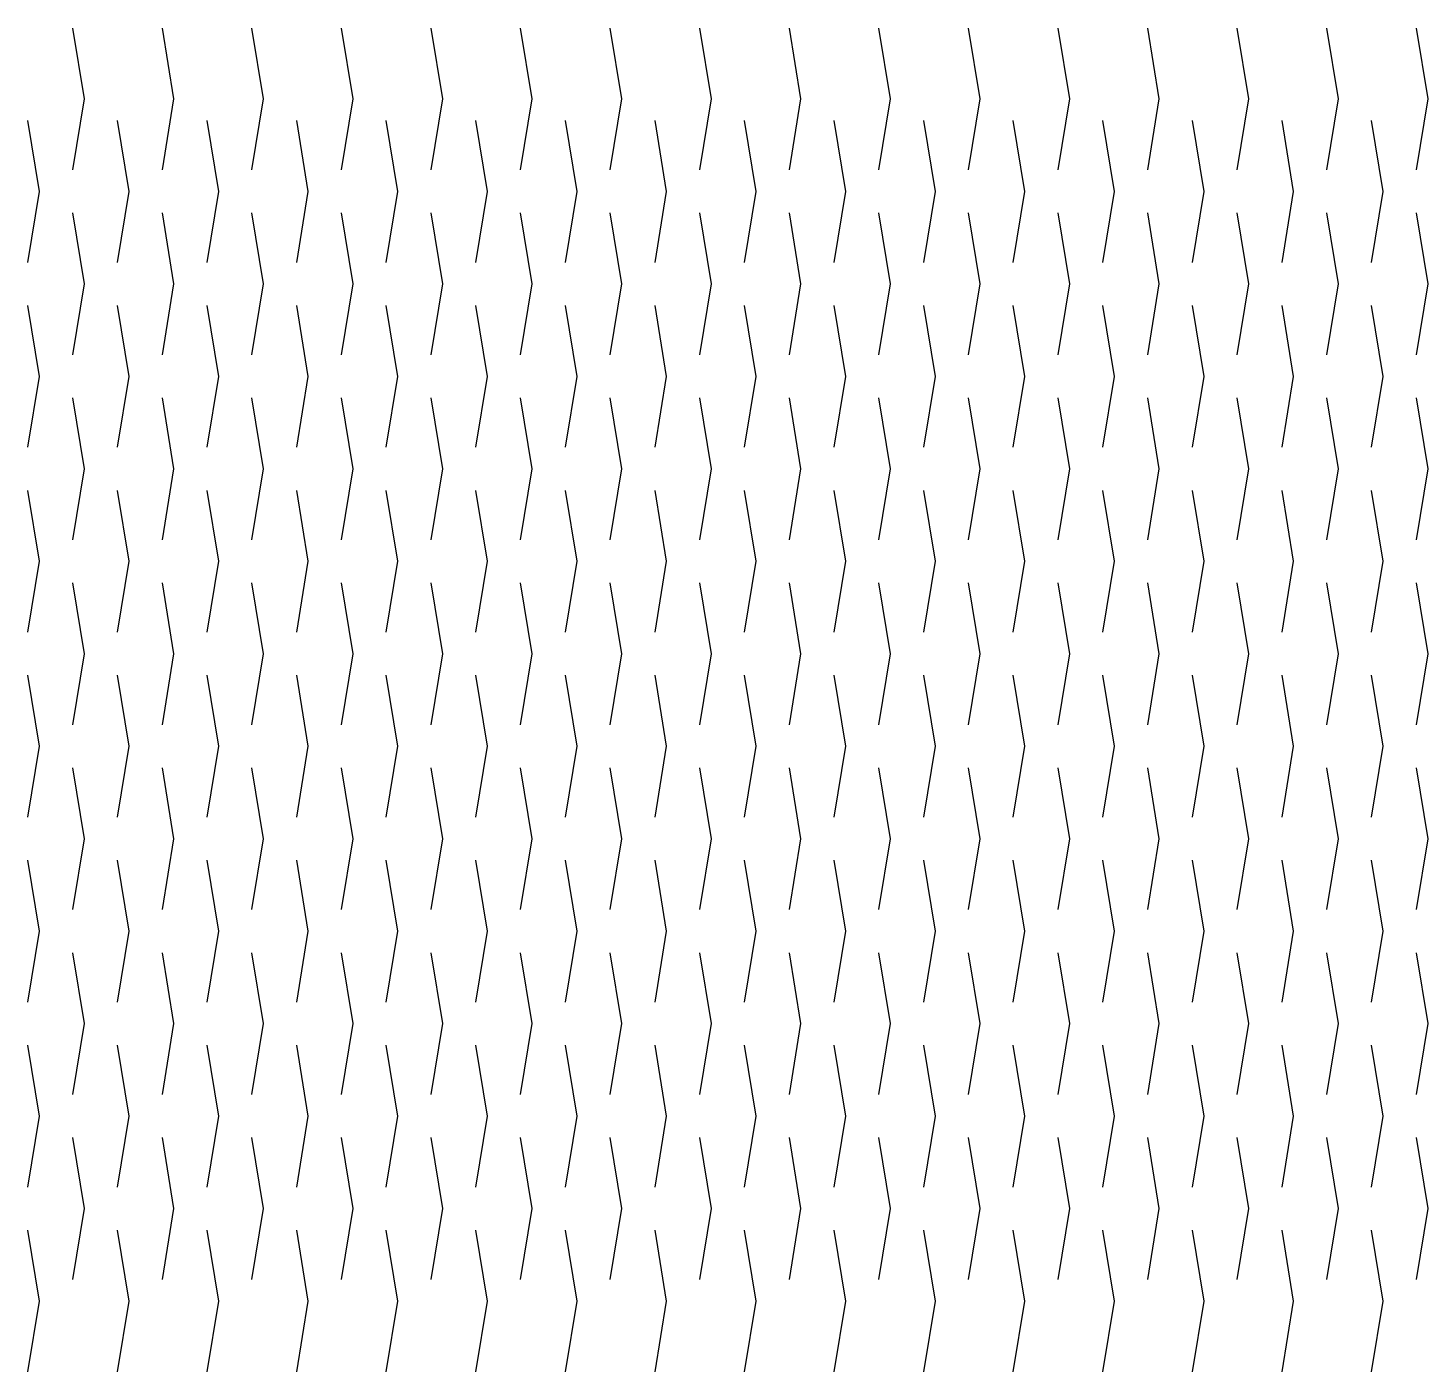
# Model space of a CAD drawing. Header units: millimetres. Extents: x 1.6 to 99.2, y 3 to 96.8.
import ezdxf

# ---------------------------------------------------------------- set-up
doc = ezdxf.new("R2010")
doc.units = ezdxf.units.MM
doc.layers.add('CUT', color=1, linetype='Continuous')

msp = doc.modelspace()

# ---------------------------------------------------------------- linework, layer by layer
at = {"layer": 'CUT'}
for points in [[(4.6875, 86.85), (5.4975, 91.8), (4.6875, 96.75)], [(10.9375, 86.85), (11.7475, 91.8), (10.9375, 96.75)], [(17.1875, 86.85), (17.9975, 91.8), (17.1875, 96.75)], [(23.4375, 86.85), (24.2475, 91.8), (23.4375, 96.75)], [(29.6875, 86.85), (30.4975, 91.8), (29.6875, 96.75)], [(35.9375, 86.85), (36.7475, 91.8), (35.9375, 96.75)], [(42.1875, 86.85), (42.9975, 91.8), (42.1875, 96.75)], [(48.4375, 86.85), (49.2475, 91.8), (48.4375, 96.75)], [(54.6875, 86.85), (55.4975, 91.8), (54.6875, 96.75)], [(60.9375, 86.85), (61.7475, 91.8), (60.9375, 96.75)], [(67.1875, 86.85), (67.9975, 91.8), (67.1875, 96.75)], [(73.4375, 86.85), (74.2475, 91.8), (73.4375, 96.75)], [(79.6875, 86.85), (80.4975, 91.8), (79.6875, 96.75)], [(85.9375, 86.85), (86.7475, 91.8), (85.9375, 96.75)], [(92.1875, 86.85), (92.9975, 91.8), (92.1875, 96.75)], [(98.4375, 86.85), (99.2475, 91.8), (98.4375, 96.75)], [(1.5625, 80.4), (2.3725, 85.35), (1.5625, 90.3)], [(7.8125, 80.4), (8.6225, 85.35), (7.8125, 90.3)], [(14.0625, 80.4), (14.8725, 85.35), (14.0625, 90.3)], [(20.3125, 80.4), (21.1225, 85.35), (20.3125, 90.3)], [(26.5625, 80.4), (27.3725, 85.35), (26.5625, 90.3)], [(32.8125, 80.4), (33.6225, 85.35), (32.8125, 90.3)], [(39.0625, 80.4), (39.8725, 85.35), (39.0625, 90.3)], [(45.3125, 80.4), (46.1225, 85.35), (45.3125, 90.3)], [(51.5625, 80.4), (52.3725, 85.35), (51.5625, 90.3)], [(57.8125, 80.4), (58.6225, 85.35), (57.8125, 90.3)], [(64.0625, 80.4), (64.8725, 85.35), (64.0625, 90.3)], [(70.3125, 80.4), (71.1225, 85.35), (70.3125, 90.3)], [(76.5625, 80.4), (77.3725, 85.35), (76.5625, 90.3)], [(82.8125, 80.4), (83.6225, 85.35), (82.8125, 90.3)], [(89.0625, 80.4), (89.8725, 85.35), (89.0625, 90.3)], [(95.3125, 80.4), (96.1225, 85.35), (95.3125, 90.3)], [(4.6875, 73.95), (5.4975, 78.9), (4.6875, 83.85)], [(10.9375, 73.95), (11.7475, 78.9), (10.9375, 83.85)], [(17.1875, 73.95), (17.9975, 78.9), (17.1875, 83.85)], [(23.4375, 73.95), (24.2475, 78.9), (23.4375, 83.85)], [(29.6875, 73.95), (30.4975, 78.9), (29.6875, 83.85)], [(35.9375, 73.95), (36.7475, 78.9), (35.9375, 83.85)], [(42.1875, 73.95), (42.9975, 78.9), (42.1875, 83.85)], [(48.4375, 73.95), (49.2475, 78.9), (48.4375, 83.85)], [(54.6875, 73.95), (55.4975, 78.9), (54.6875, 83.85)], [(60.9375, 73.95), (61.7475, 78.9), (60.9375, 83.85)], [(67.1875, 73.95), (67.9975, 78.9), (67.1875, 83.85)], [(73.4375, 73.95), (74.2475, 78.9), (73.4375, 83.85)], [(79.6875, 73.95), (80.4975, 78.9), (79.6875, 83.85)], [(85.9375, 73.95), (86.7475, 78.9), (85.9375, 83.85)], [(92.1875, 73.95), (92.9975, 78.9), (92.1875, 83.85)], [(98.4375, 73.95), (99.2475, 78.9), (98.4375, 83.85)], [(1.5625, 67.5), (2.3725, 72.45), (1.5625, 77.4)], [(7.8125, 67.5), (8.6225, 72.45), (7.8125, 77.4)], [(14.0625, 67.5), (14.8725, 72.45), (14.0625, 77.4)], [(20.3125, 67.5), (21.1225, 72.45), (20.3125, 77.4)], [(26.5625, 67.5), (27.3725, 72.45), (26.5625, 77.4)], [(32.8125, 67.5), (33.6225, 72.45), (32.8125, 77.4)], [(39.0625, 67.5), (39.8725, 72.45), (39.0625, 77.4)], [(45.3125, 67.5), (46.1225, 72.45), (45.3125, 77.4)], [(51.5625, 67.5), (52.3725, 72.45), (51.5625, 77.4)], [(57.8125, 67.5), (58.6225, 72.45), (57.8125, 77.4)], [(64.0625, 67.5), (64.8725, 72.45), (64.0625, 77.4)], [(70.3125, 67.5), (71.1225, 72.45), (70.3125, 77.4)], [(76.5625, 67.5), (77.3725, 72.45), (76.5625, 77.4)], [(82.8125, 67.5), (83.6225, 72.45), (82.8125, 77.4)], [(89.0625, 67.5), (89.8725, 72.45), (89.0625, 77.4)], [(95.3125, 67.5), (96.1225, 72.45), (95.3125, 77.4)], [(4.6875, 61.05), (5.4975, 66), (4.6875, 70.95)], [(10.9375, 61.05), (11.7475, 66), (10.9375, 70.95)], [(17.1875, 61.05), (17.9975, 66), (17.1875, 70.95)], [(23.4375, 61.05), (24.2475, 66), (23.4375, 70.95)], [(29.6875, 61.05), (30.4975, 66), (29.6875, 70.95)], [(35.9375, 61.05), (36.7475, 66), (35.9375, 70.95)], [(42.1875, 61.05), (42.9975, 66), (42.1875, 70.95)], [(48.4375, 61.05), (49.2475, 66), (48.4375, 70.95)], [(54.6875, 61.05), (55.4975, 66), (54.6875, 70.95)], [(60.9375, 61.05), (61.7475, 66), (60.9375, 70.95)], [(67.1875, 61.05), (67.9975, 66), (67.1875, 70.95)], [(73.4375, 61.05), (74.2475, 66), (73.4375, 70.95)], [(79.6875, 61.05), (80.4975, 66), (79.6875, 70.95)], [(85.9375, 61.05), (86.7475, 66), (85.9375, 70.95)], [(92.1875, 61.05), (92.9975, 66), (92.1875, 70.95)], [(98.4375, 61.05), (99.2475, 66), (98.4375, 70.95)], [(1.5625, 54.6), (2.3725, 59.55), (1.5625, 64.5)], [(7.8125, 54.6), (8.6225, 59.55), (7.8125, 64.5)], [(14.0625, 54.6), (14.8725, 59.55), (14.0625, 64.5)], [(20.3125, 54.6), (21.1225, 59.55), (20.3125, 64.5)], [(26.5625, 54.6), (27.3725, 59.55), (26.5625, 64.5)], [(32.8125, 54.6), (33.6225, 59.55), (32.8125, 64.5)], [(39.0625, 54.6), (39.8725, 59.55), (39.0625, 64.5)], [(45.3125, 54.6), (46.1225, 59.55), (45.3125, 64.5)], [(51.5625, 54.6), (52.3725, 59.55), (51.5625, 64.5)], [(57.8125, 54.6), (58.6225, 59.55), (57.8125, 64.5)], [(64.0625, 54.6), (64.8725, 59.55), (64.0625, 64.5)], [(70.3125, 54.6), (71.1225, 59.55), (70.3125, 64.5)], [(76.5625, 54.6), (77.3725, 59.55), (76.5625, 64.5)], [(82.8125, 54.6), (83.6225, 59.55), (82.8125, 64.5)], [(89.0625, 54.6), (89.8725, 59.55), (89.0625, 64.5)], [(95.3125, 54.6), (96.1225, 59.55), (95.3125, 64.5)], [(4.6875, 48.15), (5.4975, 53.1), (4.6875, 58.05)], [(10.9375, 48.15), (11.7475, 53.1), (10.9375, 58.05)], [(17.1875, 48.15), (17.9975, 53.1), (17.1875, 58.05)], [(23.4375, 48.15), (24.2475, 53.1), (23.4375, 58.05)], [(29.6875, 48.15), (30.4975, 53.1), (29.6875, 58.05)], [(35.9375, 48.15), (36.7475, 53.1), (35.9375, 58.05)], [(42.1875, 48.15), (42.9975, 53.1), (42.1875, 58.05)], [(48.4375, 48.15), (49.2475, 53.1), (48.4375, 58.05)], [(54.6875, 48.15), (55.4975, 53.1), (54.6875, 58.05)], [(60.9375, 48.15), (61.7475, 53.1), (60.9375, 58.05)], [(67.1875, 48.15), (67.9975, 53.1), (67.1875, 58.05)], [(73.4375, 48.15), (74.2475, 53.1), (73.4375, 58.05)], [(79.6875, 48.15), (80.4975, 53.1), (79.6875, 58.05)], [(85.9375, 48.15), (86.7475, 53.1), (85.9375, 58.05)], [(92.1875, 48.15), (92.9975, 53.1), (92.1875, 58.05)], [(98.4375, 48.15), (99.2475, 53.1), (98.4375, 58.05)], [(1.5625, 41.7), (2.3725, 46.65), (1.5625, 51.6)], [(7.8125, 41.7), (8.6225, 46.65), (7.8125, 51.6)], [(14.0625, 41.7), (14.8725, 46.65), (14.0625, 51.6)], [(20.3125, 41.7), (21.1225, 46.65), (20.3125, 51.6)], [(26.5625, 41.7), (27.3725, 46.65), (26.5625, 51.6)], [(32.8125, 41.7), (33.6225, 46.65), (32.8125, 51.6)], [(39.0625, 41.7), (39.8725, 46.65), (39.0625, 51.6)], [(45.3125, 41.7), (46.1225, 46.65), (45.3125, 51.6)], [(51.5625, 41.7), (52.3725, 46.65), (51.5625, 51.6)], [(57.8125, 41.7), (58.6225, 46.65), (57.8125, 51.6)], [(64.0625, 41.7), (64.8725, 46.65), (64.0625, 51.6)], [(70.3125, 41.7), (71.1225, 46.65), (70.3125, 51.6)], [(76.5625, 41.7), (77.3725, 46.65), (76.5625, 51.6)], [(82.8125, 41.7), (83.6225, 46.65), (82.8125, 51.6)], [(89.0625, 41.7), (89.8725, 46.65), (89.0625, 51.6)], [(95.3125, 41.7), (96.1225, 46.65), (95.3125, 51.6)], [(4.6875, 35.25), (5.4975, 40.2), (4.6875, 45.15)], [(10.9375, 35.25), (11.7475, 40.2), (10.9375, 45.15)], [(17.1875, 35.25), (17.9975, 40.2), (17.1875, 45.15)], [(23.4375, 35.25), (24.2475, 40.2), (23.4375, 45.15)], [(29.6875, 35.25), (30.4975, 40.2), (29.6875, 45.15)], [(35.9375, 35.25), (36.7475, 40.2), (35.9375, 45.15)], [(42.1875, 35.25), (42.9975, 40.2), (42.1875, 45.15)], [(48.4375, 35.25), (49.2475, 40.2), (48.4375, 45.15)], [(54.6875, 35.25), (55.4975, 40.2), (54.6875, 45.15)], [(60.9375, 35.25), (61.7475, 40.2), (60.9375, 45.15)], [(67.1875, 35.25), (67.9975, 40.2), (67.1875, 45.15)], [(73.4375, 35.25), (74.2475, 40.2), (73.4375, 45.15)], [(79.6875, 35.25), (80.4975, 40.2), (79.6875, 45.15)], [(85.9375, 35.25), (86.7475, 40.2), (85.9375, 45.15)], [(92.1875, 35.25), (92.9975, 40.2), (92.1875, 45.15)], [(98.4375, 35.25), (99.2475, 40.2), (98.4375, 45.15)], [(1.5625, 28.8), (2.3725, 33.75), (1.5625, 38.7)], [(7.8125, 28.8), (8.6225, 33.75), (7.8125, 38.7)], [(14.0625, 28.8), (14.8725, 33.75), (14.0625, 38.7)], [(20.3125, 28.8), (21.1225, 33.75), (20.3125, 38.7)], [(26.5625, 28.8), (27.3725, 33.75), (26.5625, 38.7)], [(32.8125, 28.8), (33.6225, 33.75), (32.8125, 38.7)], [(39.0625, 28.8), (39.8725, 33.75), (39.0625, 38.7)], [(45.3125, 28.8), (46.1225, 33.75), (45.3125, 38.7)], [(51.5625, 28.8), (52.3725, 33.75), (51.5625, 38.7)], [(57.8125, 28.8), (58.6225, 33.75), (57.8125, 38.7)], [(64.0625, 28.8), (64.8725, 33.75), (64.0625, 38.7)], [(70.3125, 28.8), (71.1225, 33.75), (70.3125, 38.7)], [(76.5625, 28.8), (77.3725, 33.75), (76.5625, 38.7)], [(82.8125, 28.8), (83.6225, 33.75), (82.8125, 38.7)], [(89.0625, 28.8), (89.8725, 33.75), (89.0625, 38.7)], [(95.3125, 28.8), (96.1225, 33.75), (95.3125, 38.7)], [(4.6875, 22.35), (5.4975, 27.3), (4.6875, 32.25)], [(10.9375, 22.35), (11.7475, 27.3), (10.9375, 32.25)], [(17.1875, 22.35), (17.9975, 27.3), (17.1875, 32.25)], [(23.4375, 22.35), (24.2475, 27.3), (23.4375, 32.25)], [(29.6875, 22.35), (30.4975, 27.3), (29.6875, 32.25)], [(35.9375, 22.35), (36.7475, 27.3), (35.9375, 32.25)], [(42.1875, 22.35), (42.9975, 27.3), (42.1875, 32.25)], [(48.4375, 22.35), (49.2475, 27.3), (48.4375, 32.25)], [(54.6875, 22.35), (55.4975, 27.3), (54.6875, 32.25)], [(60.9375, 22.35), (61.7475, 27.3), (60.9375, 32.25)], [(67.1875, 22.35), (67.9975, 27.3), (67.1875, 32.25)], [(73.4375, 22.35), (74.2475, 27.3), (73.4375, 32.25)], [(79.6875, 22.35), (80.4975, 27.3), (79.6875, 32.25)], [(85.9375, 22.35), (86.7475, 27.3), (85.9375, 32.25)], [(92.1875, 22.35), (92.9975, 27.3), (92.1875, 32.25)], [(98.4375, 22.35), (99.2475, 27.3), (98.4375, 32.25)], [(1.5625, 15.9), (2.3725, 20.85), (1.5625, 25.8)], [(7.8125, 15.9), (8.6225, 20.85), (7.8125, 25.8)], [(14.0625, 15.9), (14.8725, 20.85), (14.0625, 25.8)], [(20.3125, 15.9), (21.1225, 20.85), (20.3125, 25.8)], [(26.5625, 15.9), (27.3725, 20.85), (26.5625, 25.8)], [(32.8125, 15.9), (33.6225, 20.85), (32.8125, 25.8)], [(39.0625, 15.9), (39.8725, 20.85), (39.0625, 25.8)], [(45.3125, 15.9), (46.1225, 20.85), (45.3125, 25.8)], [(51.5625, 15.9), (52.3725, 20.85), (51.5625, 25.8)], [(57.8125, 15.9), (58.6225, 20.85), (57.8125, 25.8)], [(64.0625, 15.9), (64.8725, 20.85), (64.0625, 25.8)], [(70.3125, 15.9), (71.1225, 20.85), (70.3125, 25.8)], [(76.5625, 15.9), (77.3725, 20.85), (76.5625, 25.8)], [(82.8125, 15.9), (83.6225, 20.85), (82.8125, 25.8)], [(89.0625, 15.9), (89.8725, 20.85), (89.0625, 25.8)], [(95.3125, 15.9), (96.1225, 20.85), (95.3125, 25.8)], [(4.6875, 9.45), (5.4975, 14.4), (4.6875, 19.35)], [(10.9375, 9.45), (11.7475, 14.4), (10.9375, 19.35)], [(17.1875, 9.45), (17.9975, 14.4), (17.1875, 19.35)], [(23.4375, 9.45), (24.2475, 14.4), (23.4375, 19.35)], [(29.6875, 9.45), (30.4975, 14.4), (29.6875, 19.35)], [(35.9375, 9.45), (36.7475, 14.4), (35.9375, 19.35)], [(42.1875, 9.45), (42.9975, 14.4), (42.1875, 19.35)], [(48.4375, 9.45), (49.2475, 14.4), (48.4375, 19.35)], [(54.6875, 9.45), (55.4975, 14.4), (54.6875, 19.35)], [(60.9375, 9.45), (61.7475, 14.4), (60.9375, 19.35)], [(67.1875, 9.45), (67.9975, 14.4), (67.1875, 19.35)], [(73.4375, 9.45), (74.2475, 14.4), (73.4375, 19.35)], [(79.6875, 9.45), (80.4975, 14.4), (79.6875, 19.35)], [(85.9375, 9.45), (86.7475, 14.4), (85.9375, 19.35)], [(92.1875, 9.45), (92.9975, 14.4), (92.1875, 19.35)], [(98.4375, 9.45), (99.2475, 14.4), (98.4375, 19.35)], [(1.5625, 3), (2.3725, 7.95), (1.5625, 12.9)], [(7.8125, 3), (8.6225, 7.95), (7.8125, 12.9)], [(14.0625, 3), (14.8725, 7.95), (14.0625, 12.9)], [(20.3125, 3), (21.1225, 7.95), (20.3125, 12.9)], [(26.5625, 3), (27.3725, 7.95), (26.5625, 12.9)], [(32.8125, 3), (33.6225, 7.95), (32.8125, 12.9)], [(39.0625, 3), (39.8725, 7.95), (39.0625, 12.9)], [(45.3125, 3), (46.1225, 7.95), (45.3125, 12.9)], [(51.5625, 3), (52.3725, 7.95), (51.5625, 12.9)], [(57.8125, 3), (58.6225, 7.95), (57.8125, 12.9)], [(64.0625, 3), (64.8725, 7.95), (64.0625, 12.9)], [(70.3125, 3), (71.1225, 7.95), (70.3125, 12.9)], [(76.5625, 3), (77.3725, 7.95), (76.5625, 12.9)], [(82.8125, 3), (83.6225, 7.95), (82.8125, 12.9)], [(89.0625, 3), (89.8725, 7.95), (89.0625, 12.9)], [(95.3125, 3), (96.1225, 7.95), (95.3125, 12.9)]]:
    msp.add_lwpolyline(points, dxfattribs=at)

doc.saveas('drawing.dxf')
